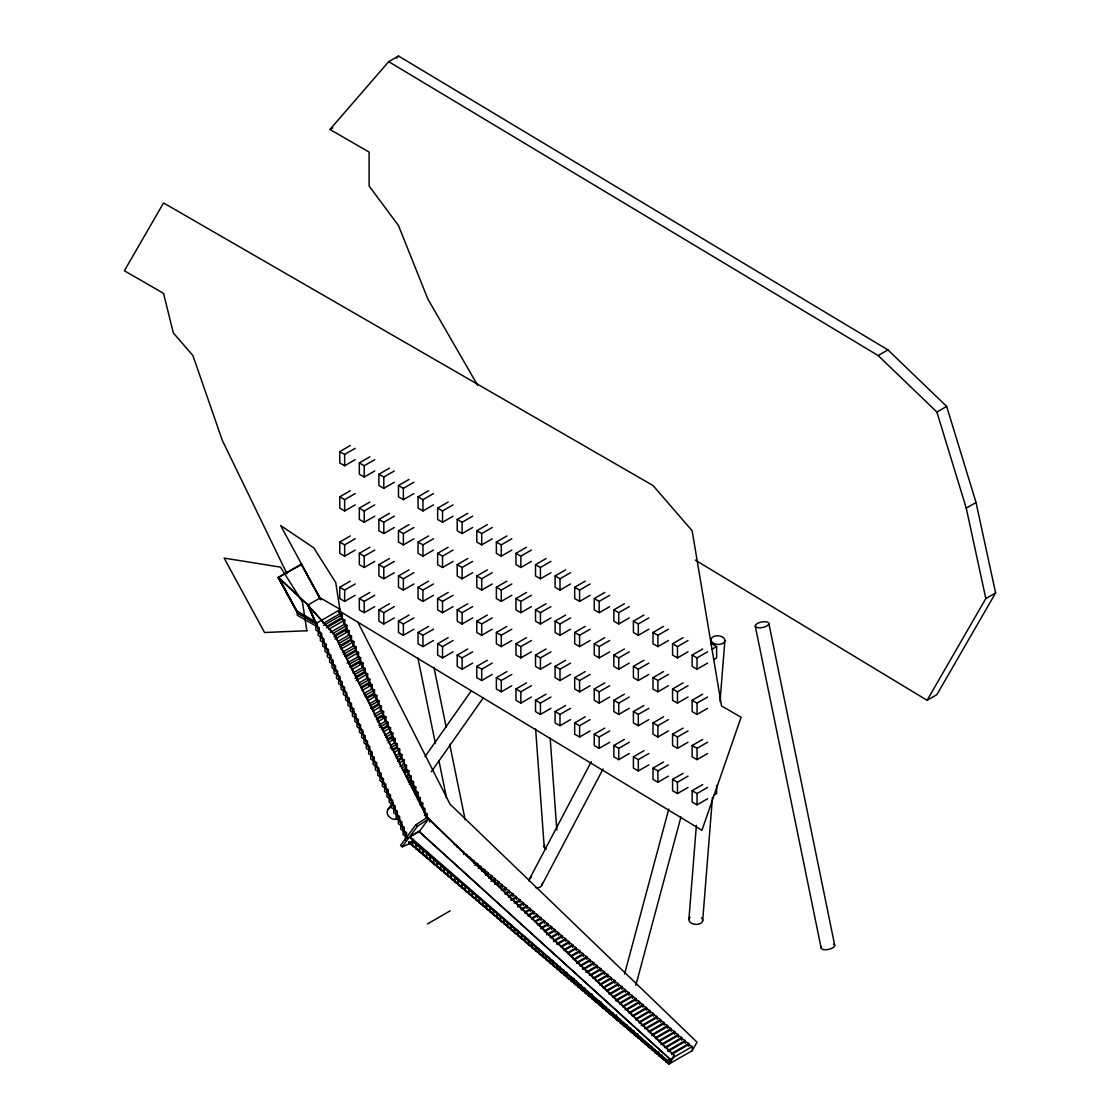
<?xml version="1.0" encoding="UTF-8"?>
<svg xmlns="http://www.w3.org/2000/svg" width="1120" height="1120" viewBox="0 0 1120 1120"><rect width="100%" height="100%" fill="white"/><g stroke="black" fill="none" stroke-linecap="round" stroke-linejoin="round"><path stroke-width="1.5" d="M688.912 919.324L696.36 825.426M710.682 644.574L711.102 639.366M702.674 920.766L712.46 797.3M720.034 701.666L724.864 640.794A6.916 4.326 4.5 0 0 715.078 636.006A6.916 4.326 4.5 0 0 714 643.44A6.916 4.326 4.5 0 0 724.864 640.794M624.554 974.092L668.766 809.074M635.838 985.306L680.96 816.914M529.354 879.312L591.276 761.712M541.926 885.066L603.05 769.006M408.688 842.114L669.116 1064L674.282 1055.362L427.266 817.306L335.048 635.278L308.28 605.388L407.316 838.894M674.282 1055.362L669.396 1063.846L408.968 841.96M692.146 1050.7L697.046 1042.216L450.03 804.174L357.812 622.132M695.352 560.126L927.094 700.294L985.824 598.556L995.61 592.914L976.038 502.488L946.666 406.406L887.936 349.888L398.482 56L388.696 61.656L329.952 129.472L369.11 152.082L369.11 185.99L398.482 225.554L427.854 299.026L477.568 385.14M995.61 592.914L936.88 694.638L927.094 700.294M387.926 809.438L392.938 802.312M424.998 756.686L471.1 691.11M431.312 771.792L483.42 697.662M413.546 839.314L410.536 843.388L402.206 846.79L400.568 845.404L415.8 824.88L427.266 817.306M418.558 832.524L428.61 818.93L417.438 826.28L402.206 846.79M419.118 831.544L671.118 1060.15L666.512 1060.724L409.332 837.2L419.118 831.544L671.118 1060.15M666.512 1060.724L671.524 1059.59M396.648 58.114L398.482 56M329.952 129.472L332.752 127.862M355.194 459.662L344.652 465.752L339.752 462.924L339.752 451.612L350.294 445.522M339.752 451.612L344.652 454.44L355.194 448.35M374.766 470.96L364.224 477.05L359.324 474.222L359.324 462.91L369.866 456.82M359.324 462.91L364.224 465.738L374.766 459.648M355.194 504.882L344.652 510.958L339.752 508.13L339.752 496.818L350.294 490.728M394.338 482.272L383.796 488.362L378.896 485.534L378.896 474.208L389.438 468.132M339.752 496.818L344.652 499.646L355.194 493.556M378.896 474.208L383.796 477.036L394.338 470.96M374.766 516.18L364.224 522.27L359.324 519.442L359.324 508.116L369.866 502.04M413.924 493.57L403.382 499.66L398.482 496.832L398.482 485.52L409.024 479.43M359.324 508.116L364.224 510.958L374.766 504.868M398.482 485.52L403.382 488.348L413.924 482.258M316.26 623.896L297.766 612.71L278.558 577.276L308.462 605.486L316.26 623.896L297.374 612.934L278.166 577.5L301.266 564.158L320.474 599.032M355.194 550.088L344.652 556.178L339.752 553.35L339.752 542.038L350.294 535.948M394.338 527.478L383.796 533.568L378.896 530.74L378.896 519.428L389.438 513.338M433.496 504.882L422.954 510.958L418.054 508.13L418.054 496.818L428.596 490.728M278.656 577.78L298.312 613.998L278.166 577.5L301.756 564.452M339.752 542.038L344.652 544.866L355.194 538.776M378.896 519.428L383.796 522.256L394.338 516.166M418.054 496.818L422.954 499.646L433.496 493.556M374.766 561.4L364.224 567.476L359.324 564.648L359.324 553.336L369.866 547.246M413.924 538.79L403.382 544.88L398.482 542.038L398.482 530.726L409.024 524.636M453.082 516.18L442.54 522.27L437.64 519.442L437.64 508.116L448.182 502.04M359.324 553.336L364.224 556.164L374.766 550.074M398.482 530.726L403.382 533.554L413.924 527.478M437.64 508.116L442.54 510.944L453.082 504.868M307.356 605.374L320.32 597.898L340.354 609.462L340.354 613.522L323.078 623.49M355.194 595.308L344.652 601.398L339.752 598.556L339.752 587.244L350.294 581.154M394.338 572.698L383.796 578.788L378.896 575.96L378.896 564.634L389.438 558.558M433.496 550.088L422.954 556.178L418.054 553.35L418.054 542.038L428.596 535.948M472.654 527.478L462.112 533.568L457.212 530.74L457.212 519.428L467.754 513.338M278.166 577.5L308.462 605.486M339.752 587.244L344.652 590.072L355.194 583.996M378.896 564.634L383.796 567.462L394.338 561.386M418.054 542.038L422.954 544.866L433.496 538.776M457.212 519.428L462.112 522.256L472.654 516.166M319.298 631.988L319.298 627.928L297.276 615.258L297.276 611.198L317.31 622.762L340.354 609.462M374.766 606.606L364.224 612.696L359.324 609.868L359.324 598.556L369.866 592.466M413.924 583.996L403.382 590.086L398.482 587.258L398.482 575.946L409.024 569.856M453.082 561.4L442.54 567.476L437.64 564.648L437.64 553.336L448.182 547.246M492.24 538.79L481.698 544.866L476.798 542.038L476.798 530.726L487.34 524.636M359.324 598.556L364.224 601.384L374.766 595.294M398.482 575.946L403.382 578.774L413.924 572.684M437.64 553.336L442.54 556.164L453.082 550.074M476.798 530.726L481.698 533.554L492.24 527.478M323.624 625.436L342.342 614.628L342.342 618.688L326.494 627.83M326.816 626.346L341.208 618.03L344.722 620.06L344.722 624.12L330.33 632.436M328.888 629.216L344.722 620.06M332.528 633.71L346.92 625.394L346.92 629.454L333.956 636.93M334.278 635.446L345.8 628.796L349.314 630.826L349.314 634.886L337.792 641.536M308 605.542L335.048 635.278M394.338 617.918L383.796 623.994L378.896 621.166L378.896 609.854L389.438 603.764M433.496 595.308L422.954 601.384L418.054 598.556L418.054 587.244L428.596 581.154M472.654 572.698L462.112 578.788L457.212 575.96L457.212 564.634L467.754 558.558M511.812 550.088L501.27 556.178L496.37 553.35L496.37 542.038L506.912 535.948M334.908 639.142L349.314 630.826M378.896 609.854L383.796 612.682L394.338 606.592M418.054 587.244L422.954 590.072L433.496 583.982M457.212 564.634L462.112 567.462L472.654 561.386M496.37 542.038L501.27 544.866L511.812 538.776M338.548 643.636L351.498 636.16L351.498 640.22L339.99 646.87M340.298 645.386L350.378 639.576L353.892 641.606L353.892 645.652L342.37 652.316M340.928 649.082L353.892 641.606M413.924 629.216L403.382 635.306L398.482 632.478L398.482 621.152L409.024 615.076M453.082 606.606L442.54 612.696L437.64 609.868L437.64 598.556L448.182 592.466M492.24 583.996L481.698 590.086L476.798 587.258L476.798 575.946L487.34 569.856M531.398 561.4L520.856 567.476L515.956 564.648L515.956 553.336L526.498 547.246M343.224 654.458L356.188 646.982L356.188 651.042L346.108 656.866M344.974 656.208L355.054 650.398L358.568 652.428L358.568 656.474L347.046 663.138M398.482 621.152L403.382 623.98L413.924 617.904M437.64 598.556L442.54 601.384L453.082 595.294M476.798 575.946L481.698 578.774L492.24 572.684M515.956 553.336L520.856 556.164L531.398 550.074M347.046 659.078L358.568 652.428M388.696 61.656L878.15 355.544L887.936 349.888M349.146 664.356L360.668 657.706L360.668 661.766L350.588 667.576M349.454 666.932L359.534 661.108L363.062 663.138L363.062 667.198L352.982 673.022M351.54 669.788L363.062 663.138M433.496 640.514L422.954 646.604L418.054 643.776L418.054 632.464L428.596 626.374M472.654 617.904L462.112 623.994L457.212 621.166L457.212 609.854L467.754 603.764M511.812 595.308L501.27 601.384L496.37 598.556L496.37 587.244L506.912 581.154M550.97 572.698L540.428 578.788L535.528 575.96L535.528 564.634L546.07 558.558M355.166 674.282L365.246 668.472L365.246 672.532L355.166 678.342M418.054 632.464L422.954 635.292L433.496 629.202M457.212 609.854L462.112 612.682L472.654 606.592M496.37 587.244L501.27 590.072L511.812 583.982M535.528 564.634L540.428 567.462L550.97 561.386M355.488 676.872L364.126 671.874L367.64 673.904L367.64 677.964L359.002 682.962M356.118 680.554L367.64 673.904M359.758 685.062L369.838 679.238L369.838 683.298L361.2 688.282M361.508 686.798L368.704 682.654L372.218 684.684L372.218 688.73L363.58 693.728M453.082 651.826L442.54 657.902L437.64 655.074L437.64 643.762L448.182 637.672M492.24 629.216L481.698 635.306L476.798 632.478L476.798 621.152L487.34 615.076M531.398 606.606L520.856 612.696L515.956 609.868L515.956 598.556L526.498 592.466M570.542 583.996L560 590.086L555.1 587.258L555.1 575.946L565.642 569.856M362.138 690.494L372.218 684.684M437.64 643.762L442.54 646.59L453.082 640.5M476.798 621.152L481.698 623.98L492.24 617.904M515.956 598.556L520.856 601.384L531.398 595.294M555.1 575.946L560 578.774L570.542 572.684M364.434 695.884L374.514 690.06L374.514 694.12L367.304 698.278M366.184 697.62L373.38 693.476L376.894 695.506L376.894 699.552L369.698 703.71M368.256 700.49L376.894 695.506M472.654 663.124L462.112 669.214L457.212 666.386L457.212 655.06L467.754 648.984M511.812 640.514L501.27 646.604L496.37 643.776L496.37 632.464L506.912 626.374M550.97 617.904L540.428 623.994L535.528 621.166L535.528 609.854L546.07 603.764M590.128 595.308L579.586 601.384L574.686 598.556L574.686 587.244L585.228 581.154M370.356 705.754L378.994 700.77L378.994 704.83L371.798 708.988M370.678 708.344L377.874 704.186L381.388 706.216L381.388 710.276L374.192 714.434M457.212 655.06L462.112 657.902L472.654 651.812M496.37 632.464L501.27 635.292L511.812 629.202M535.528 609.854L540.428 612.682L550.97 606.592M574.686 587.244L579.586 590.072L590.128 583.982M372.75 711.2L381.388 706.216M374.948 716.534L383.586 711.536L383.586 715.596L376.376 719.754M376.698 718.27L382.452 714.952L385.966 716.982L385.966 721.042L378.77 725.2M377.328 721.966L385.966 716.982M492.24 674.422L481.698 680.512L476.798 677.684L476.798 666.372L487.34 660.282M531.398 651.826L520.856 657.902L515.956 655.074L515.956 643.762L526.498 637.672M570.542 629.216L560 635.306L555.1 632.478L555.1 621.152L565.642 615.076M609.7 606.606L599.158 612.696L594.258 609.868L594.258 598.542L604.8 592.466M379.526 727.3L388.164 722.302L388.164 726.362L382.41 729.694M476.798 666.372L481.698 669.2L492.24 663.11M515.956 643.762L520.856 646.59L531.398 640.5M555.1 621.152L560 623.98L570.542 617.904M594.258 598.542L599.158 601.384L609.7 595.294M381.276 729.05L387.044 725.718L390.558 727.748L390.558 731.808L384.79 735.126M878.15 355.544L936.88 412.048L946.666 406.406M383.348 731.906L390.558 727.748M385.644 737.282L392.84 733.124L392.84 737.184L387.086 740.516M387.394 739.032L391.72 736.54L395.234 738.57L395.234 742.63L390.908 745.122M511.812 685.734L501.27 691.824L496.37 688.982L496.37 677.67L506.912 671.594M550.97 663.124L540.428 669.214L535.528 666.386L535.528 655.06L546.07 648.984M590.128 640.514L579.586 646.604L574.686 643.776L574.686 632.464L585.228 626.374M629.286 617.904L618.744 623.994L613.844 621.166L613.844 609.854L624.386 603.764M388.024 742.728L395.234 738.57M496.37 677.67L501.27 680.498L511.812 674.422M535.528 655.06L540.428 657.902L550.97 651.812M574.686 632.464L579.586 635.292L590.128 629.202M613.844 609.854L618.744 612.682L629.286 606.592M390.138 748.006L397.334 743.848L397.334 747.908L393.008 750.4M391.888 749.742L396.2 747.25L399.714 749.28L399.714 753.34L395.402 755.832M393.96 752.612L399.714 749.28M396.158 757.932L401.912 754.614L401.912 758.674L397.6 761.166M531.398 697.032L520.856 703.122L515.956 700.294L515.956 688.982L526.498 682.892M570.542 674.422L560 680.512L555.1 677.684L555.1 666.372L565.642 660.282M609.7 651.826L599.158 657.902L594.258 655.074L594.258 643.762L604.8 637.672M648.858 629.216L638.316 635.306L633.416 632.464L633.416 621.152L643.958 615.062M397.908 759.682L400.792 758.016L404.306 760.046L404.306 764.106L399.98 766.598M515.956 688.982L520.856 691.81L531.398 685.72M555.1 666.372L560 669.2L570.542 663.11M594.258 643.762L599.158 646.59L609.7 640.5M633.416 621.152L638.316 623.98L648.858 617.904M399.98 762.552L404.306 760.046M402.178 767.872L406.504 765.38L406.504 769.44L403.62 771.106M402.486 770.448L405.37 768.796L408.884 770.826L408.884 774.872L406 776.538M404.572 773.318L408.884 770.826M550.97 708.344L540.428 714.42L535.528 711.592L535.528 700.28L546.07 694.19M590.128 685.734L579.586 691.824L574.686 688.982L574.686 677.67L585.228 671.58M629.286 663.124L618.744 669.214L613.844 666.386L613.844 655.06L624.386 648.984M668.444 640.514L657.902 646.604L653.002 643.776L653.002 632.464L663.544 626.374M406.854 778.694L411.18 776.202L411.18 780.262L408.296 781.928M535.528 700.28L540.428 703.108L550.97 697.018M574.686 677.67L579.586 680.498L590.128 674.422M613.844 655.06L618.744 657.888L629.286 651.812M653.002 632.464L657.902 635.292L668.444 629.202M409.248 784.14L413.56 781.648L413.56 785.694M412.874 788.634L415.758 786.968L415.758 791.028M570.542 719.642L560 725.732L555.1 722.904L555.1 711.578L565.642 705.502M609.7 697.032L599.158 703.122L594.258 700.294L594.258 688.982L604.8 682.892M648.858 674.422L638.316 680.512L633.416 677.684L633.416 666.372L643.958 660.282M688.016 651.826L677.474 657.902L672.574 655.074L672.574 643.762L683.116 637.672M415.268 794.066L418.138 792.414L418.138 796.474M555.1 711.578L560 714.406L570.542 708.33M594.258 688.982L599.158 691.81L609.7 685.72M633.416 666.372L638.316 669.2L648.858 663.11M672.574 643.762L677.474 646.59L688.016 640.5M417.466 799.4L420.336 797.734L420.336 801.794M419.846 804.832L422.73 803.18L422.73 807.24M590.128 730.94L579.586 737.03L574.686 734.202L574.686 722.89L585.228 716.8M629.286 708.344L618.744 714.42L613.844 711.592L613.844 700.28L624.386 694.19M668.444 685.734L657.902 691.81L653.002 688.982L653.002 677.67L663.544 671.58M707.588 663.124L697.046 669.214L692.146 666.386L692.146 655.06L702.688 648.984M574.686 722.89L579.586 725.718L590.128 719.628M613.844 700.28L618.744 703.108L629.286 697.018M653.002 677.67L657.902 680.498L668.444 674.408M692.146 655.06L697.046 657.888L707.588 651.812M712.11 649.194L716.632 646.59L716.632 657.902L713.622 659.638M424.438 815.612L427.308 813.946L427.308 818.006M985.824 598.556L966.252 508.13L976.038 502.488M419.538 830.984L409.752 836.64L666.932 1060.164M609.7 742.252L599.158 748.328L594.258 745.5L594.258 734.188L604.8 728.098M648.858 719.642L638.316 725.732L633.416 722.904L633.416 711.578L643.958 705.502M688.016 697.032L677.474 703.122L672.574 700.294L672.574 688.982L683.116 682.892M413.266 840.588L408.94 843.094L412.454 845.124M594.258 734.188L599.158 737.016L609.7 730.926M633.416 711.578L638.316 714.406L648.858 708.33M672.574 688.982L677.474 691.81L688.016 685.72M629.286 753.55L618.744 759.64L613.844 756.812L613.844 745.5L624.386 739.41M668.444 730.94L657.902 737.03L653.002 734.202L653.002 722.89L663.544 716.8M707.588 708.33L697.046 714.42L692.146 711.592L692.146 700.28L702.688 694.19M613.844 745.5L618.744 748.328L629.286 742.238M653.002 722.89L657.902 725.718L668.444 719.628M692.146 700.28L697.046 703.108L707.588 697.018M648.858 764.848L638.316 770.938L633.416 768.11L633.416 756.798L643.958 750.708M688.016 742.252L677.474 748.328L672.574 745.5L672.574 734.188L683.116 728.098M633.416 756.798L638.316 759.626L648.858 753.536M672.574 734.188L677.474 737.016L688.016 730.926M474.838 865.382L477.708 863.73L477.708 866.432M478.352 868.378L481.236 866.726L481.236 869.428M668.444 776.16L657.902 782.25L653.002 779.422L653.002 768.096L663.544 762.02M707.588 753.55L697.046 759.64L692.146 756.812L692.146 745.486L702.688 739.41M481.88 871.388L484.764 869.722L484.764 872.438M653.002 768.096L657.902 770.924L668.444 764.848M692.146 745.486L697.046 748.328L707.588 742.238M485.408 874.398L488.292 872.732L488.292 875.448M485.436 875.378L488.306 873.726L491.82 875.756L491.82 878.458M488.95 877.408L491.82 875.756M488.936 878.374L491.82 876.708L495.334 878.738L495.334 881.44M491.008 881.23L495.334 878.738M492.45 881.356L495.32 879.69L498.834 881.72L498.834 884.436M688.016 787.458L677.474 793.548L672.574 790.72L672.574 779.408L683.116 773.318M494.522 884.212L498.834 881.72M427.406 923.972L450.17 910.826M495.95 884.352L498.834 882.686L502.348 884.716L502.348 887.418M672.574 779.408L677.474 782.236L688.016 776.146M499.464 886.382L502.348 884.716M499.464 887.348L502.348 885.682L505.862 887.712L505.862 890.414M501.55 890.204L505.862 887.712M503.02 890.358L505.89 888.706L509.404 890.736L509.404 893.438M505.092 893.228L509.404 890.736M505.148 894.236L509.46 891.744L512.974 893.774L512.974 896.476M508.662 896.266L512.974 893.774M707.588 798.77L697.046 804.846L692.146 802.018L692.146 790.706L702.688 784.616M508.634 897.218L512.96 894.712L516.474 896.742L516.474 899.458M510.706 900.074L516.474 896.742M512.134 900.2L516.46 897.694L519.974 899.724L519.974 902.44M692.146 790.706L697.046 793.534L707.588 787.444M514.206 903.056L519.974 899.724M515.634 903.182L519.96 900.69L523.474 902.72L523.474 905.422M517.72 906.038L523.474 902.72M517.706 906.99L523.46 903.672L526.974 905.702L526.974 908.404M713.622 795.284L716.632 793.548L716.632 785.47M521.22 909.02L526.974 905.702M521.22 910L526.988 906.668L530.502 908.698L530.502 911.414M524.748 912.03L530.502 908.698M524.748 912.996L530.502 909.664L534.016 911.694L534.016 914.396M528.262 915.026L534.016 911.694M528.248 915.978L534.016 912.66L537.53 914.69L537.53 917.392M531.762 918.008L537.53 914.69M531.776 918.988L537.53 915.656L541.044 917.686L541.044 920.388M535.29 921.018L541.044 917.686M535.304 921.984L541.058 918.666L544.572 920.696L544.572 923.398M537.376 924.854L544.572 920.696M538.804 924.98L544.572 921.648L548.086 923.678L548.086 926.394M540.89 927.836L548.086 923.678M540.89 928.802L548.086 924.644L551.6 926.674L551.6 929.39M544.404 930.832L551.6 926.674M544.404 931.798L551.6 927.64L555.114 929.67L555.114 932.386M546.476 934.668L555.114 929.67M547.918 934.794L555.114 930.636L558.628 932.666L558.628 935.368M549.99 937.65L558.628 932.666M551.432 937.79L558.628 933.632L562.142 935.662L562.142 938.364M553.504 940.646L562.142 935.662M553.504 941.612L562.142 936.628L565.656 938.658L565.656 941.36M557.018 943.642L565.656 938.658M557.018 944.608L565.67 939.624L569.184 941.654L569.184 944.356M560.546 946.638L569.184 941.654M561.988 946.778L569.184 942.62L572.698 944.65L572.698 947.352M564.06 949.634L572.698 944.65M564.074 950.614L572.712 945.63L576.226 947.66L576.226 950.362M567.588 952.644L576.226 947.66M567.602 953.624L576.24 948.64L579.754 950.67L579.754 953.372M571.116 955.654L579.754 950.67M571.144 956.634L579.782 951.65L583.296 953.68L583.296 956.382M573.216 959.504L583.296 953.68M574.644 959.63L583.282 954.632L586.796 956.662L586.796 959.378M576.716 962.486L586.796 956.662M576.716 963.452L586.796 957.628L590.31 959.658L590.31 962.36M580.23 965.468L590.31 959.658M580.216 966.434L590.296 960.624L593.81 962.64L593.81 965.356M582.302 969.304L593.81 962.64M583.73 969.43L593.81 963.606L597.338 965.636L597.338 968.352M585.816 972.286L597.338 965.636M587.286 972.454L597.366 966.63L600.88 968.66L600.88 971.362M589.358 975.31L600.88 968.66M590.8 975.45L600.88 969.64L604.394 971.656L604.394 974.372M592.886 978.32L604.394 971.656M594.3 978.432L604.38 972.608L607.894 974.638L607.894 977.34M596.372 981.288L607.894 974.638M597.8 981.414L607.88 975.59L611.394 977.62L611.394 980.322M599.872 984.27L611.394 977.62M599.858 985.222L611.38 978.572L614.894 980.602L614.894 983.318M603.372 987.252L614.894 980.602M603.372 988.218L614.88 981.568L618.394 983.598L618.394 986.3M606.886 990.248L618.394 983.598M606.886 991.214L618.408 984.564L621.922 986.594L621.922 989.296M608.958 994.07L621.922 986.594M610.4 994.21L621.922 987.56L625.436 989.59L625.436 992.292M612.486 997.066L625.436 989.59M613.914 997.206L625.436 990.556L628.95 992.586L628.95 995.288M615.986 1000.062L628.95 992.586M616 1001.028L628.95 993.552L632.464 995.582L632.464 998.284M619.514 1003.058L632.464 995.582M619.528 1004.038L632.478 996.548L635.992 998.578L635.992 1001.294M623.042 1006.068L635.992 998.578M623.028 1007.02L635.992 999.544L639.506 1001.574L639.506 1004.276M625.1 1009.89L639.506 1001.574M626.542 1010.03L639.506 1002.54L643.02 1004.57L643.02 1007.272M628.628 1012.886L643.02 1004.57M630.07 1013.026L643.02 1005.536L646.548 1007.566L646.548 1010.268M632.142 1015.882L646.548 1007.566M633.584 1016.008L646.534 1008.532L650.048 1010.562L650.048 1013.264M635.656 1018.878L650.048 1010.562M635.656 1019.844L650.048 1011.528L653.562 1013.558L653.562 1016.26M639.17 1021.874L653.562 1013.558M639.17 1022.84L653.576 1014.524L657.09 1016.554L657.09 1019.256M641.242 1025.696L657.09 1016.554M642.684 1025.836L657.09 1017.52L660.604 1019.55L660.604 1022.252M644.756 1028.692L660.604 1019.55M646.198 1028.832L660.604 1020.516L664.118 1022.546L664.118 1025.248M648.284 1031.688L664.118 1022.546M649.726 1031.828L664.132 1023.526L667.646 1025.556L667.646 1028.258M651.812 1034.698L667.646 1025.556M651.826 1035.678L667.66 1026.536L671.174 1028.566L671.174 1031.268M655.34 1037.708L671.174 1028.566M655.354 1038.688L671.202 1029.546L674.716 1031.576L674.716 1034.278M658.882 1040.718L674.716 1031.576M658.868 1041.67L674.702 1032.528L678.216 1034.558L678.216 1037.26M660.94 1044.54L678.216 1034.558M662.368 1044.666L678.216 1035.524L681.73 1037.554L681.73 1040.256M664.454 1047.522L681.73 1037.554M665.882 1047.648L681.73 1038.506L685.244 1040.536L685.244 1043.238M667.954 1050.518L685.244 1040.536M667.954 1051.484L685.244 1041.502L688.758 1043.532L688.758 1046.234M671.468 1053.514L688.758 1043.532M671.51 1054.494L688.786 1044.526L692.3 1046.556L692.3 1050.616L669.116 1064M672.14 1058.19L692.3 1046.556M711.732 643.762L716.632 646.59M338.828 612.598L342.342 614.628M343.406 623.364L346.92 625.394M347.984 634.13L351.498 636.16M352.66 644.952L356.188 646.982M357.154 655.676L360.668 657.706M361.732 666.442L365.246 668.472M366.324 677.208L369.838 679.238M371 688.03L374.514 690.06M375.48 698.74L378.994 700.77M380.072 709.506L383.586 711.536M384.65 720.272L388.164 722.302M389.326 731.094L392.84 733.124M393.82 741.818L397.334 743.848M398.398 752.584L401.912 754.614M402.976 763.35L406.504 765.38M407.666 774.172L411.18 776.202M413.56 781.648L410.046 779.618L410.046 782.32M412.244 784.938L415.758 786.968M414.624 790.384L418.138 792.414M416.822 795.704L420.336 797.734M419.216 801.15L422.73 803.18M421.414 806.47L424.928 808.5L424.928 812.56M423.794 811.916L427.308 813.946M426.09 817.292L429.604 819.322L429.604 822.038M454.272 844.396L456.61 845.754M456.624 846.72L460.138 848.75M460.138 849.716L463.652 851.746L463.652 854.448M463.652 852.712L467.166 854.742M467.166 855.708L470.68 857.724M470.68 858.704L474.194 860.734L474.194 863.436M474.194 861.7L477.708 863.73M477.708 864.696L481.236 866.726M481.236 867.692L484.764 869.722M484.778 870.702L488.292 872.732M407.778 837.396L403.046 834.652L403.046 830.592M412.454 842.016L415.968 844.046L415.968 849.072L419.482 851.102M415.968 845.012L419.482 847.042L419.51 852.096L423.024 854.126M419.51 848.036L423.024 850.066L423.024 855.092L426.538 857.122M423.024 851.032L426.538 853.062L426.552 858.088L430.066 860.118M426.552 854.028L430.066 856.058L430.066 861.084L433.58 863.114M415.968 848.106L412.454 846.076L412.454 841.064M430.066 857.024L433.58 859.054L433.58 864.08L437.094 866.11M433.58 860.02L437.094 862.05L437.094 867.076L440.608 869.106M437.094 863.016L440.608 865.046L440.608 870.072L444.122 872.102M440.608 866.012L444.122 868.042L444.122 873.068L447.636 875.098M444.122 869.008L447.636 871.038L447.636 876.064L451.15 878.094M447.636 872.004L451.15 874.034L451.164 879.06L454.678 881.09M451.164 875L454.678 877.03L454.678 882.056L458.192 884.086M454.678 877.996L458.192 880.026L458.206 885.052L461.72 887.082M458.206 881.006L461.72 883.036L461.734 888.076L465.248 890.106M461.734 884.016L465.248 886.046L465.276 891.086L468.79 893.116M465.276 887.026L468.79 889.056L468.776 894.068L472.29 896.098M468.776 890.008L472.29 892.038L472.29 897.05L475.804 899.08M472.29 892.99L475.804 895.02L475.79 900.046L479.304 902.076M475.79 895.986L479.304 898.016L479.304 903.042L482.832 905.072M479.304 898.982L482.832 901.012L482.86 906.066L486.374 908.096L486.374 904.036L482.86 902.006M489.916 908.026L493.43 910.056L493.416 915.054L496.93 917.084M493.416 910.994L496.93 913.024L496.916 918.05L500.43 920.08M496.916 913.99L500.43 916.02L500.43 921.032L503.944 923.062M500.43 916.972L503.944 919.002L503.944 924.028L507.458 926.058M489.944 911.134L486.416 909.104L486.416 905.044L489.944 907.074L489.916 912.086L493.43 914.116M503.944 919.968L507.458 921.998L507.458 927.024L510.972 929.054M507.458 922.964L510.972 924.994L510.972 930.02L514.486 932.05M510.972 925.96L514.486 927.99L514.5 933.016L518.014 935.046M514.5 928.956L518.014 930.986L518.014 936.026L521.542 938.056M518.014 931.966L521.542 933.996L521.528 939.008L525.042 941.038M521.528 934.948L525.042 936.978L525.042 942.004L528.556 944.034M525.042 937.944L528.556 939.974L528.57 945L532.084 947.03M528.57 940.954L532.084 942.984L532.07 947.996L535.598 950.026M532.07 943.936L534.422 945.294M535.584 946.932L539.098 948.962L539.112 953.988L542.626 956.018M539.112 949.928L542.626 951.958L542.626 956.984L546.14 959.014M542.626 952.924L544.964 954.282M549.668 958.93L553.182 960.96L553.21 966L556.724 968.03M539.098 953.022L535.584 950.992L535.598 945.966M549.654 962.01L546.14 959.98L546.14 955.92L549.654 957.95L549.668 962.99L553.182 965.02M563.752 970.928L566.09 972.286M560.252 971.04L556.738 969.01L556.724 963.97M574.322 979.93L576.66 981.288M563.752 974.022L560.238 971.992L560.252 966.98M567.266 977.018L563.752 974.988L563.752 969.962M570.78 980.014L567.266 977.984L567.266 972.958M574.294 982.996L570.78 980.966L570.78 976.92L574.294 978.95L574.322 983.99L577.836 986.02M581.364 989.03L577.85 987L577.85 982.94M584.85 991.998L581.336 989.968L581.364 984.97M601.23 1002.218L598.878 1000.86L598.878 1004.92L602.406 1006.95M588.35 994.98L584.836 992.95L584.85 987.938M591.864 997.962L588.336 995.932L588.336 991.886M595.364 1000.958L591.85 998.928L591.864 993.916M598.878 1003.954L595.364 1001.924L595.364 997.864M605.906 1009.946L602.392 1007.916L602.392 1003.856M609.434 1012.942L605.92 1010.912L605.92 1006.852M612.962 1015.952L609.448 1013.922L609.448 1009.862M616.462 1018.934L612.948 1016.904L612.948 1012.844M619.99 1021.93L616.462 1019.9L616.462 1014.874M623.504 1024.926L619.99 1022.896L619.99 1019.228M627.018 1027.922L623.504 1025.892L623.504 1023.19M630.532 1030.918L627.018 1028.888L627.018 1024.828M634.046 1033.914L630.532 1031.884L630.532 1028.202M637.56 1036.91L634.046 1034.88L634.046 1030.82M641.074 1039.906L637.56 1037.876L637.56 1033.816M644.602 1042.916L641.088 1040.886L641.074 1037.204M648.144 1045.926L644.63 1043.896L644.63 1041.18M651.672 1048.936L648.158 1046.906L648.158 1044.204M655.186 1051.918L651.658 1049.888L651.672 1046.22M658.686 1054.914L655.172 1052.884L655.172 1050.168M662.2 1057.896L658.686 1055.866L658.686 1051.806M665.714 1060.892L662.2 1058.862L662.2 1055.194M338.646 610.54L701.946 830.284L741.104 717.248L721.518 705.936L692.146 530.74L653.002 485.52L163.548 202.944L124.39 270.76L163.548 293.37L173.334 332.934L192.906 355.544L222.278 440.314L287 573.762M415.8 824.88L417.438 826.28M674.002 1055.516L426.986 817.474L334.768 635.432M321.006 599.872L280.616 525.504L313.796 547.862L335.776 582.638L340.214 611.492M301.266 564.158L319.984 598.738M338.842 610.666L427.63 819.196M308.28 605.388L406.91 837.13M308.07 605.71L315.868 624.12M936.88 412.048L966.252 508.13M768.838 623.406A6.916 2.828 -11.6 0 1 759.066 627.844A6.916 2.828 -11.6 0 1 758.254 623.028A6.916 2.828 -11.6 0 1 768.838 623.406L834.722 945.322M755.272 626.108L821.142 948.024M433.93 667.268L446.194 727.188M449.708 744.31L465.122 819.658M417.9 657.972L435.428 743.596M438.928 760.718L446.642 798.378M550.158 738.066L556.836 830.088M535.626 728.994L544.208 847.056M697.046 657.888L697.046 669.214M697.046 703.108L697.046 714.42M697.046 748.328L697.046 759.64M697.046 793.534L697.046 804.846M677.474 646.59L677.474 657.902M677.474 691.81L677.474 703.122M677.474 737.016L677.474 748.328M677.474 782.236L677.474 793.548M669.256 1059.856L669.256 1063.916L665.742 1061.886L665.742 1059.184M657.902 635.292L657.902 646.604M657.902 680.498L657.902 691.81M657.902 725.718L657.902 737.03M657.902 770.924L657.902 782.25M638.316 623.98L638.316 635.306M638.316 669.2L638.316 680.512M638.316 714.406L638.316 725.732M638.316 759.626L638.316 770.938M618.744 612.682L618.744 623.994M618.744 657.888L618.744 669.214M618.744 703.108L618.744 714.42M618.744 748.328L618.744 759.64M599.158 601.384L599.158 612.696M599.158 646.59L599.158 657.902M599.158 691.81L599.158 703.122M599.158 737.016L599.158 748.328M579.586 590.072L579.586 601.384M579.586 635.292L579.586 646.604M579.586 680.498L579.586 691.824M579.586 725.718L579.586 737.03M560 578.774L560 590.086M560 623.98L560 635.306M560 669.2L560 680.512M560 714.406L560 725.732M540.428 567.462L540.428 578.788M540.428 612.682L540.428 623.994M540.428 657.902L540.428 669.214M540.428 703.108L540.428 714.42M520.856 556.164L520.856 567.476M520.856 601.384L520.856 612.696M520.856 646.59L520.856 657.902M520.856 691.81L520.856 703.122M501.27 544.866L501.27 556.178M501.27 590.072L501.27 601.384M501.27 635.292L501.27 646.604M501.27 680.498L501.27 691.824M481.698 533.554L481.698 544.866M481.698 578.774L481.698 590.086M481.698 623.98L481.698 635.306M481.698 669.2L481.698 680.512M462.112 522.256L462.112 533.568M462.112 567.462L462.112 578.788M462.112 612.682L462.112 623.994M462.112 657.902L462.112 669.214M442.54 510.944L442.54 522.27M442.54 556.164L442.54 567.476M442.54 601.384L442.54 612.696M442.54 646.59L442.54 657.902M422.954 499.646L422.954 510.958M422.954 544.866L422.954 556.178M422.954 590.072L422.954 601.384M422.954 635.292L422.954 646.604M406.56 836.682L406.56 832.622L400.75 829.276L400.75 825.216M405.37 768.796L405.37 771.498M405.426 836.038L405.426 840.098M404.278 831.306L404.278 827.246L398.37 823.83L398.37 819.77M403.382 488.348L403.382 499.66M403.382 533.554L403.382 544.88M403.382 578.774L403.382 590.086M403.382 623.98L403.382 635.306M401.884 825.86L401.884 821.8L396.172 818.51L396.172 814.45M399.686 820.54L399.686 816.48L393.792 813.064L393.792 809.004M397.306 815.094L397.306 811.034L391.594 807.744L391.594 803.684M395.108 809.774L395.108 805.714L389.2 802.298L389.2 798.238M392.714 804.328L392.714 800.268L387.002 796.978L387.002 792.918M391.72 736.54L391.72 739.242M390.516 799.008L390.516 794.948L384.622 791.532L384.622 787.472M388.136 793.562L388.136 789.502L382.326 786.156L382.326 782.096M385.84 788.186L385.84 784.126L379.946 780.71L379.946 776.65M383.796 477.036L383.796 488.362M383.796 522.256L383.796 533.568M383.796 567.462L383.796 578.788M383.796 612.682L383.796 623.994M383.46 782.74L383.46 778.68L377.748 775.376L377.748 771.33M382.452 714.952L382.452 717.654M381.262 777.406L381.262 773.346L375.354 769.944L375.354 765.884M378.882 771.974L378.882 767.914L373.17 764.61L373.17 760.55M376.684 766.64L376.684 762.58L370.776 759.178L370.776 755.118M374.29 761.208L374.29 757.148L368.676 753.9L368.676 749.84M373.38 693.476L373.38 696.178M372.19 755.93L372.19 751.87L366.282 748.454L366.282 744.408M369.796 750.484L369.796 746.438L364 743.078L364 739.018M368.704 682.654L368.704 685.356M367.514 745.108L367.514 741.048L361.606 737.632L361.606 733.586M365.12 739.662L365.12 735.602L359.422 732.312L359.422 728.252M364.224 465.738L364.224 477.05M364.224 510.958L364.224 522.27M364.224 556.164L364.224 567.476M364.224 601.384L364.224 612.696M362.936 734.342L362.936 730.282L357.028 726.866L357.028 722.806M360.542 728.896L360.542 724.836L354.83 721.546L354.83 717.486M359.534 661.108L359.534 663.824M358.344 723.576L358.344 719.516L352.45 716.1L352.45 712.04M355.964 718.13L355.964 714.07L350.336 710.836L350.336 706.776M353.864 712.866L353.864 708.806L347.956 705.39L347.956 701.33M351.47 707.42L351.47 703.36L345.66 700.014L345.66 695.954M349.188 702.044L349.188 697.984L343.28 694.568L343.28 690.508M346.794 696.598L346.794 692.538L341.082 689.234L341.082 685.188M345.8 628.796L345.8 631.512M344.652 454.44L344.652 465.752M344.652 499.646L344.652 510.958M344.652 544.866L344.652 556.178M344.652 590.072L344.652 601.398M344.596 691.264L344.596 687.204L338.702 683.802L338.702 679.742M342.216 685.832L342.216 681.772L336.504 678.468L336.504 674.408M340.018 680.498L340.018 676.438L334.11 673.036L334.11 668.976M337.624 675.066L337.624 671.006L332.01 667.758L332.01 663.698M335.524 669.788L335.524 665.728L329.63 662.312L329.63 658.252M333.144 664.342L333.144 660.282L327.334 656.936L327.334 652.876M330.848 658.966L330.848 654.906L324.954 651.49L324.954 647.43M328.468 653.52L328.468 649.46L322.756 646.156L322.756 642.11M326.27 648.186L326.27 644.14L320.362 640.724L320.362 636.664M323.876 642.754L323.876 638.694L318.178 635.39L318.178 631.33M321.692 637.42L321.692 633.36L315.784 629.958L315.784 625.898M317.31 622.762L317.31 626.822M701.47 917.84A6.916 4.326 4.5 0 1 700.378 923.51A6.916 4.326 4.5 0 1 691.194 923.062A6.916 4.326 4.5 0 1 690.144 917.28M397.824 818.692A6.916 5.46 35.1 0 1 388.346 815.78A6.916 5.46 35.1 0 1 390.264 807.744M542.234 883.204A6.916 5.306 27.8 0 1 535.892 887.796M529.032 881.174A6.916 5.306 27.8 0 1 531.202 877.24M833.574 944.104A6.916 2.828 -11.6 0 1 828.996 949.326A6.916 2.828 -11.6 0 1 821.38 946.988M546.196 849.212A6.916 3.64 -4.1 0 1 544.824 845.18M306.852 630.756L264.544 632.492L224.14 558.096L280.434 567.112L302.414 601.902L306.852 630.756"/></g></svg>
